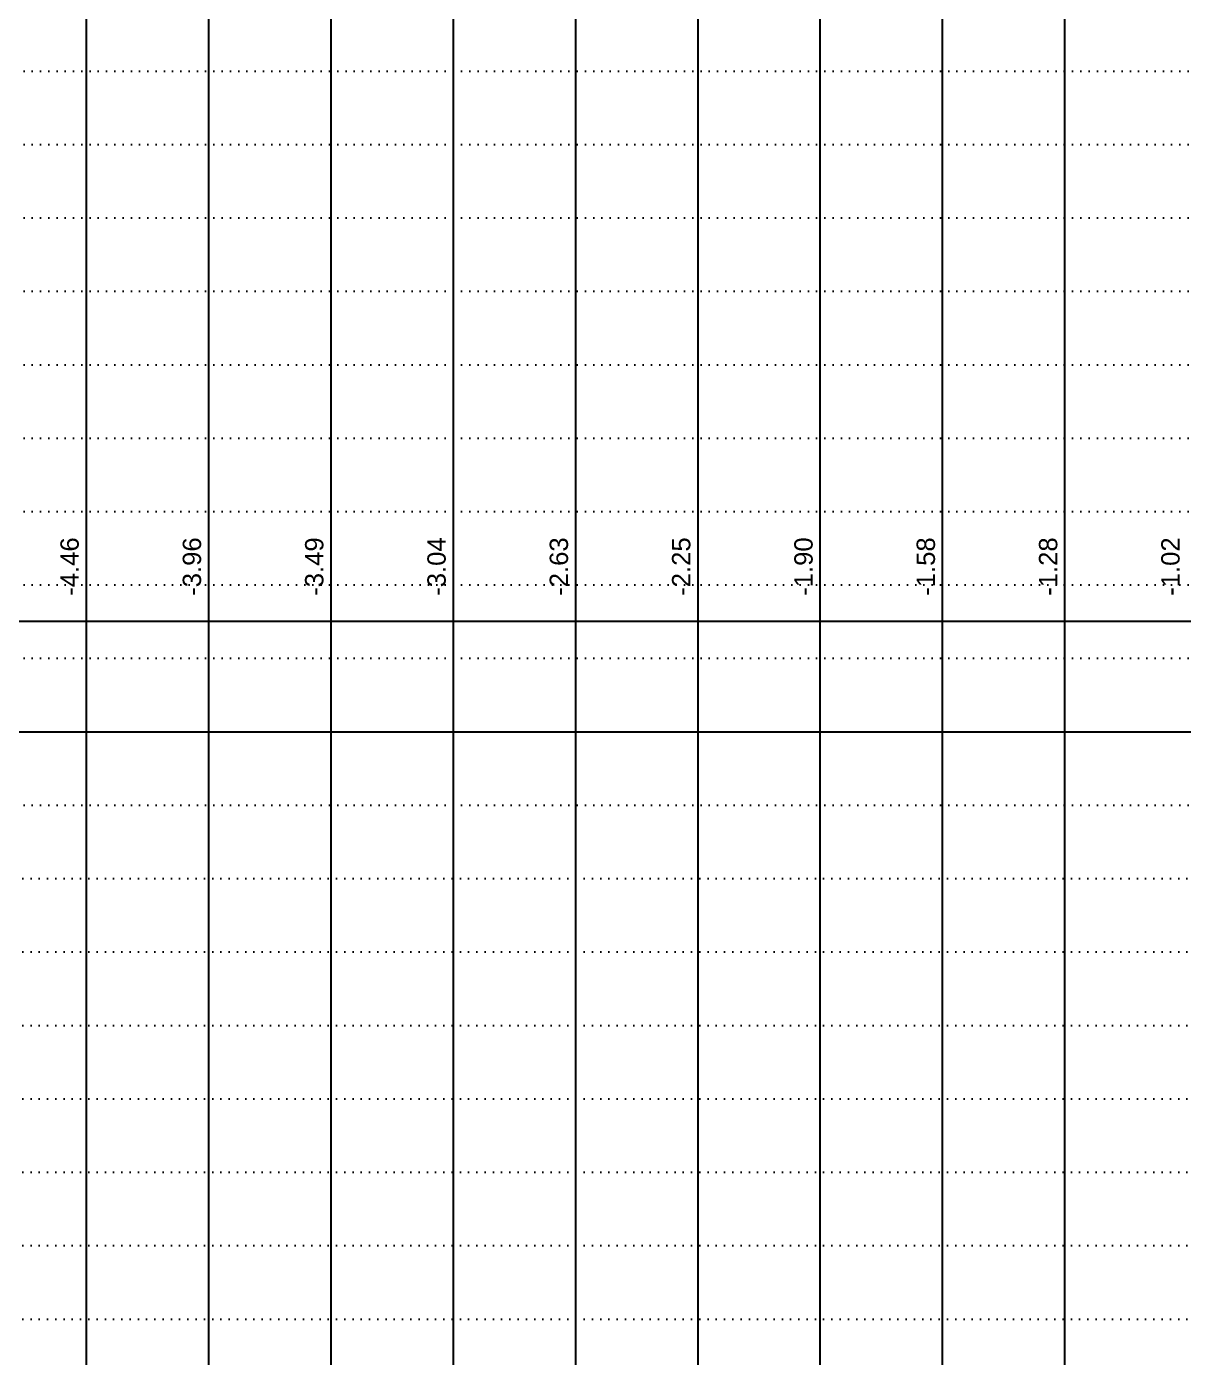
# Model space of a CAD drawing. Header units: millimetres. Extents: x -1499 to 6658, y -12483 to -6008.
# Drawn here: x 3206.4 to 3395.6, y -11135.3 to -10917.8 of the extents above; entities that cross this region are included whole.
import ezdxf

# ---------------------------------------------------------------- set-up
doc = ezdxf.new("R2010")
doc.units = ezdxf.units.MM
doc.linetypes.add('A-DOTLN01H', pattern=[0.125, 0, -0.125])
doc.layers.add('_와꾸', color=7, linetype='Continuous', plot=False)
for name, color, linetype in [('CR-GRID', 56, 'A-DOTLN01H'), ('수직그리드', 1, 'Continuous'), ('일반제원문자', 3, 'Continuous'), ('일반치수선', 1, 'Continuous')]:
    doc.layers.add(name, color=color, linetype=linetype)
doc.styles.get("Standard").update_dxf_attribs({"font": 'arial.ttf'})

msp = doc.modelspace()

# ---------------------------------------------------------------- linework, layer by layer
at = {"layer": '_와꾸', "color": 7, "true_color": 0xffffff}
msp.add_lwpolyline([(3036.16, -11033.06), (3836.16, -11033.06), (3836.16, -10517.06), (3036.16, -10517.06)], close=True, dxfattribs=at)
at = {"layer": 'CR-GRID', "linetype": 'A-DOTLN01H', "ltscale": 10}
for p, q in [((1436.16, -10925.06), (6196.16, -10925.06)), ((1436.16, -10937.06), (6636.16, -10937.06)), ((1436.16, -10949.06), (6636.16, -10949.06)), ((1436.16, -10961.06), (6636.16, -10961.06)), ((1436.16, -10985.06), (6636.16, -10985.06)), ((1436.16, -10997.06), (6636.16, -10997.06)), ((1436.16, -11009.06), (6636.16, -11009.06)), ((1436.16, -11021.06), (6636.16, -11021.06)), ((1436.16, -11045.06), (6636.16, -11045.06)), ((696.16, -11057.06), (6636.16, -11057.06)), ((696.16, -11069.06), (6636.16, -11069.06)), ((696.16, -11081.06), (6636.16, -11081.06)), ((696.16, -11105.06), (6636.16, -11105.06)), ((696.16, -11117.06), (5436.16, -11117.06)), ((696.16, -11129.06), (5436.16, -11129.06))]:
    msp.add_line(p, q, dxfattribs=at)
at = {"layer": 'CR-GRID', "color": 6, "linetype": 'A-DOTLN01H', "ltscale": 10}
for p, q in [((1436.16, -10973.06), (6636.16, -10973.06)), ((1436.16, -11033.06), (6636.16, -11033.06)), ((696.16, -11093.06), (6636.16, -11093.06))]:
    msp.add_line(p, q, dxfattribs=at)
at = {"layer": '수직그리드'}
for p, q in [((3356.16, -10606.61), (3356.16, -11873.06)), ((3336.16, -10647.37), (3336.16, -11873.06)), ((3376.16, -10648.41), (3376.16, -11873.06)), ((3316.16, -10661.69), (3316.16, -11873.06)), ((3296.16, -10674.51), (3296.16, -11873.06)), ((3276.16, -10723.62), (3276.16, -11873.06)), ((3256.16, -10778.5), (3256.16, -11873.06)), ((3216.16, -10832.83), (3216.16, -11873.06)), ((3236.16, -10838.15), (3236.16, -11873.06))]:
    msp.add_line(p, q, dxfattribs=at)
at = {"layer": '일반치수선'}
for p, q in [((3216.16, -10991.92), (3216.16, -11015.06)), ((3236.16, -10991.92), (3236.16, -11015.06)), ((3256.16, -10991.92), (3256.16, -11015.06)), ((3276.16, -10991.92), (3276.16, -11015.06)), ((3296.16, -10991.92), (3296.16, -11015.06)), ((3316.16, -10991.92), (3316.16, -11015.06)), ((3336.16, -10991.92), (3336.16, -11015.06)), ((3356.16, -10991.92), (3356.16, -11015.06)), ((3376.16, -10991.92), (3376.16, -11015.06)), ((3561.16, -11015.06), (2761.16, -11015.06))]:
    msp.add_line(p, q, dxfattribs=at)

# ---------------------------------------------------------------- texts
at = {"layer": '일반제원문자'}
for s, p in [('   -4.46', (3214.96, -11014.33)), ('   -3.96', (3234.96, -11014.33)), ('   -3.49', (3254.96, -11014.33)), ('   -3.04', (3274.96, -11014.33)), ('   -2.63', (3294.96, -11014.33)), ('   -2.25', (3314.96, -11014.33)), ('   -1.90', (3334.96, -11014.33)), ('   -1.58', (3354.96, -11014.33)), ('   -1.28', (3374.96, -11014.33)), ('   -1.02', (3394.96, -11014.33))]:
    msp.add_text(s, height=3, rotation=90, dxfattribs=at).set_placement(p)

doc.saveas('drawing.dxf')
